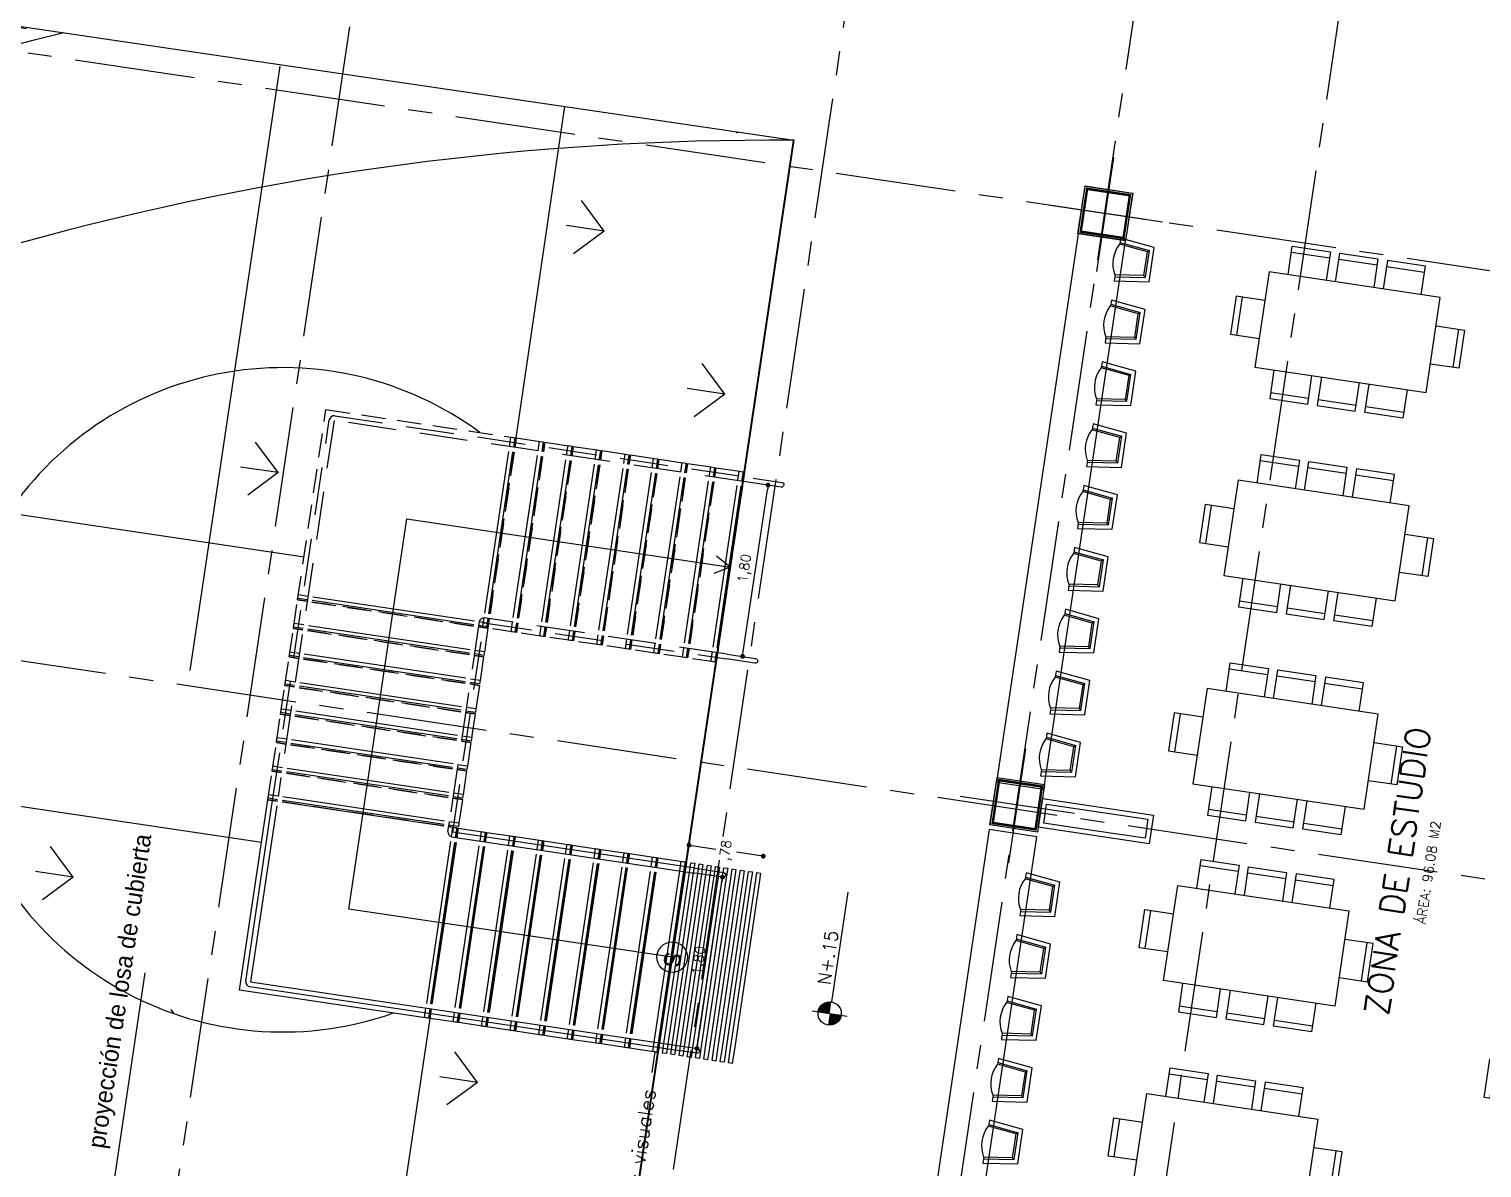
# Model space of a CAD drawing. Header units: millimetres. Extents: x 338 to 506, y 179 to 335.
# Drawn here: x 434.08 to 449.19, y 276.01 to 287.85 of the extents above; entities that cross this region are included whole.
import ezdxf
from ezdxf.enums import TextEntityAlignment as Align

# ---------------------------------------------------------------- set-up
doc = ezdxf.new("R2010")
doc.units = ezdxf.units.MM
for name, pattern in [('CENTER', [2, 1.25, -0.25, 0.25, -0.25]), ('CONTINUA', [0]), ('DASHED', [0.75, 0.5, -0.25]), ('DASHED2', [0.375, 0.25, -0.125]), ('HIDDEN', [0.375, 0.25, -0.125]), ('TRAZOS2', [9.525, 6.35, -3.175])]:
    doc.linetypes.add(name, pattern=pattern)
for name, color, linetype in [('COLUMNAS', 252, 'Continuous'), ('CUBIERTA', 254, 'Continuous'), ('EJES-COLUMNAS', 3, 'CENTER'), ('EJES_DE_COLUMNA', 255, 'DASHED2'), ('EQUIPAMENTO', 4, 'Continuous'), ('ESCALERA', 7, 'Continuous'), ('MUROS', 32, 'Continuous'), ('PISO', 253, 'Continuous'), ('PROYECCION', 160, 'HIDDEN'), ('REJAS', 151, 'Continuous'), ('TEXTO', 7, 'Continuous'), ('TEXTOS', 7, 'Continuous')]:
    doc.layers.add(name, color=color, linetype=linetype)
doc.styles.add('MTXPL_VERDANA_1', font='txt')
doc.styles.add('NOTAS', font='simplex.shx')
doc.styles.get("Standard").update_dxf_attribs({"font": 'ARIALUNI.ttf'})
doc.dimstyles.new('ROMANS', dxfattribs={"dimtxt": 0.1, "dimasz": 0.05, "dimexe": 0.04, "dimexo": 0.5, "dimgap": 0.05, "dimtad": 1, "dimtih": 1, "dimtoh": 1, "dimdec": 4, "dimzin": 5, "dimdsep": 46, "dimtxsty": 'Standard', "dimsah": 1, "dimcen": 0.05, "dimse1": 1, "dimse2": 1, "dimclrd": 7, "dimclre": 7, "dimclrt": 7, "dimadec": 0, "dimazin": 0, "dimtfac": 1, "dimtdec": 4, "dimtix": 1, "dimtmove": 2, "dimatfit": 3, "dimfxl": 1, "dimtolj": 1, "dimarcsym": 0})

# ---------------------------------------------------------------- blocks, each defined once
blk = doc.blocks.new('*X724')
at = {"color": 0}
for p, q in [((3.364, 4.875), (3.382, 4.875)), ((3.364, 4.86), (3.434, 4.86)), ((3.364, 4.845), (3.458, 4.845)), ((3.364, 4.83), (3.476, 4.83)), ((3.364, 4.815), (3.489, 4.815)), ((3.364, 4.8), (3.499, 4.8)), ((3.364, 4.785), (3.507, 4.785)), ((3.364, 4.77), (3.513, 4.77)), ((3.364, 4.755), (3.518, 4.755)), ((3.364, 4.74), (3.521, 4.74)), ((3.364, 4.725), (3.522, 4.725))]:
    blk.add_line(p, q, dxfattribs=at)
blk = doc.blocks.new('*X723')
at = {"color": 0}
for p, q in [((3.364, 4.875), (3.382, 4.875)), ((3.364, 4.86), (3.434, 4.86)), ((3.364, 4.845), (3.458, 4.845)), ((3.364, 4.83), (3.476, 4.83)), ((3.364, 4.815), (3.489, 4.815)), ((3.364, 4.8), (3.499, 4.8)), ((3.364, 4.785), (3.507, 4.785)), ((3.364, 4.77), (3.513, 4.77)), ((3.364, 4.755), (3.518, 4.755)), ((3.364, 4.74), (3.521, 4.74)), ((3.364, 4.725), (3.522, 4.725))]:
    blk.add_line(p, q, dxfattribs=at)
blk = doc.blocks.new('*X944')
at = {"color": 0}
for p, q in [((102.343, 66.003), (102.343, 66.398)), ((102.343, 66.003), (102.064, 66.282)), ((102.343, 66.003), (102.623, 66.282)), ((106.815, 64.512), (106.815, 64.908)), ((101.093, 64.753), (101.132, 64.792)), ((106.815, 64.512), (106.536, 64.792)), ((106.815, 64.512), (107.095, 64.792))]:
    blk.add_line(p, q, dxfattribs=at)
blk = doc.blocks.new('*U945')
at = {"layer": 'TEXTOS', "style": 'MTXPL_VERDANA_1'}
blk.add_text('proyección de losa de cubierta', height=0.18184, dxfattribs=at).set_placement((99.594, 65.261))
blk = doc.blocks.new('*X947')
at = {"color": 0}
for p, q in [((98.08, 61.74), (98.15, 61.81)), ((100.852, 61.531), (100.573, 61.81)), ((100.852, 61.531), (100.852, 61.926)), ((100.852, 61.531), (101.132, 61.81)), ((109.797, 61.531), (109.517, 61.81)), ((109.797, 61.531), (109.797, 61.926)), ((109.797, 61.531), (110.076, 61.81)), ((99.362, 60.04), (99.362, 60.435)), ((108.306, 60.04), (108.306, 60.435)), ((99.362, 60.04), (99.082, 60.32)), ((99.362, 60.04), (99.641, 60.32)), ((108.306, 60.04), (108.026, 60.32)), ((108.306, 60.04), (108.585, 60.32)), ((111.02, 60.307), (111.008, 60.32))]:
    blk.add_line(p, q, dxfattribs=at)
blk = doc.blocks.new('*U948')
at = {"style": 'NOTAS'}
blk.add_text('Guías visuales', height=0.15, dxfattribs=at).set_placement((99.615, 59.683))
blk = doc.blocks.new('_DOT')
at = {"color": 0, "linetype": 'ByBlock'}
blk.add_line((-0.5, 0), (-1, 0), dxfattribs=at)
at = {"color": 0, "linetype": 'ByBlock', "const_width": 0.5}
blk.add_lwpolyline([(-0.25, 0, 1), (0.25, 0, 1)], format="xyb", close=True, dxfattribs=at)
blk = doc.blocks.new('*U841')
at = {"color": 7, "style": 'NOTAS'}
blk.add_text(',78', height=0.1, dxfattribs=at).set_placement((2996.276, 1944.242))
blk = doc.blocks.new('*D840')
at = {"color": 7, "transparency": 16777216}
for p, q in [((2996.381, 1944.623), (2996.381, 1944.392)), ((2996.381, 1943.942), (2996.381, 1944.173))]:
    blk.add_line(p, q, dxfattribs=at)
at = {"layer": 'DEFPOINTS', "color": 0, "transparency": 16777216}
for p in [(2996.203, 1944.673), (2996.203, 1943.892), (2996.381, 1943.892)]:
    blk.add_point(p, dxfattribs=at)
at = {"color": 7, "transparency": 16777216, "xscale": 0.05, "yscale": 0.05, "zscale": 0.05}
for p, rotation in [((2996.381, 1944.673), 90), ((2996.381, 1943.892), 270)]:
    blk.add_blockref('_DOT', p, dxfattribs=dict(at, rotation=rotation))
at = {"transparency": 16777216}
blk.add_blockref('*U841', (0, 0), dxfattribs=at)
blk = doc.blocks.new('*U949')
at = {"layer": 'TEXTOS', "style": 'NOTAS'}
blk.add_text('s', height=0.23, rotation=180, dxfattribs=at).set_placement((102.496, 59.789))
blk = doc.blocks.new('*U797')
at = {"color": 7, "style": 'NOTAS'}
blk.add_text('1,80', height=0.1, dxfattribs=at).set_placement((2999.16, 1944.479))
blk = doc.blocks.new('*D796')
at = {"color": 7, "transparency": 16777216}
blk.add_line((2998.453, 1944.41), (3000.153, 1944.41), dxfattribs=at)
at = {"layer": 'DEFPOINTS', "color": 0, "transparency": 16777216}
for p in [(2998.403, 1944.391), (3000.203, 1944.41), (3000.203, 1944.391)]:
    blk.add_point(p, dxfattribs=at)
at = {"transparency": 16777216}
blk.add_blockref('*U797', (0, 0), dxfattribs=at)
at = {"color": 7, "transparency": 16777216, "xscale": 0.05, "yscale": 0.05, "zscale": 0.05, "rotation": 180}
blk.add_blockref('_DOT', (2998.403, 1944.41), dxfattribs=at)
at = {"color": 7, "transparency": 16777216, "xscale": 0.05, "yscale": 0.05, "zscale": 0.05}
blk.add_blockref('_DOT', (3000.203, 1944.41), dxfattribs=at)
blk = doc.blocks.new('*U843')
at = {"color": 7, "style": 'NOTAS'}
blk.add_text('1,80', height=0.1, dxfattribs=at).set_placement((2995.06, 1944.348))
blk = doc.blocks.new('*D842')
at = {"color": 7, "transparency": 16777216}
blk.add_line((2994.353, 1944.279), (2996.053, 1944.279), dxfattribs=at)
at = {"layer": 'DEFPOINTS', "color": 0, "transparency": 16777216}
for p in [(2994.303, 1944.279), (2996.103, 1944.279), (2996.103, 1944.279)]:
    blk.add_point(p, dxfattribs=at)
at = {"transparency": 16777216}
blk.add_blockref('*U843', (0, 0), dxfattribs=at)
at = {"color": 7, "transparency": 16777216, "xscale": 0.05, "yscale": 0.05, "zscale": 0.05, "rotation": 180}
blk.add_blockref('_DOT', (2994.303, 1944.279), dxfattribs=at)
at = {"color": 7, "transparency": 16777216, "xscale": 0.05, "yscale": 0.05, "zscale": 0.05}
blk.add_blockref('_DOT', (2996.103, 1944.279), dxfattribs=at)
blk = doc.blocks.new('MESA')
at = {"layer": 'EQUIPAMENTO'}
for p, q in [((-0.7, 0.737), (-0.3, 0.737)), ((-0.2, 0.737), (0.2, 0.737)), ((0.3, 0.737), (0.7, 0.737)), ((0.9, 0.5), (0.9, -0.5)), ((-1.137, -0.2), (-1.137, 0.2)), ((1.137, -0.2), (1.137, 0.2)), ((-0.7, -0.737), (-0.3, -0.737)), ((-0.2, -0.737), (0.2, -0.737)), ((0.3, -0.737), (0.7, -0.737))]:
    blk.add_line(p, q, dxfattribs=at)
for points in [[(-0.7, 0.5), (-0.7, 0.8), (-0.3, 0.8), (-0.3, 0.5)], [(-0.2, 0.5), (-0.2, 0.8), (0.2, 0.8), (0.2, 0.5)], [(0.7, 0.5), (0.7, 0.8), (0.3, 0.8), (0.3, 0.5)], [(0.9, -0.5), (-0.9, -0.5), (-0.9, 0.5), (0.9, 0.5)], [(-0.9, -0.2), (-1.2, -0.2), (-1.2, 0.2), (-0.9, 0.2)], [(0.9, -0.2), (1.2, -0.2), (1.2, 0.2), (0.9, 0.2)], [(-0.7, -0.5), (-0.7, -0.8), (-0.3, -0.8), (-0.3, -0.5)], [(-0.2, -0.5), (-0.2, -0.8), (0.2, -0.8), (0.2, -0.5)], [(0.7, -0.5), (0.7, -0.8), (0.3, -0.8), (0.3, -0.5)]]:
    blk.add_lwpolyline(points, dxfattribs=at)
blk = doc.blocks.new('COLUMNAS_V3_B9')
at = {"layer": 'COLUMNAS', "color": 6}
for points in [[(3074.413, 1926.357), (3074.413, 1925.857), (3073.913, 1925.857), (3073.913, 1926.357), (3074.413, 1926.357)], [(3080.627, 1926.357), (3080.627, 1925.857), (3080.127, 1925.857), (3080.127, 1926.357), (3080.627, 1926.357)]]:
    blk.add_lwpolyline(points, dxfattribs=at)
at = {"layer": 'COLUMNAS', "color": 6, "const_width": 0.025}
for points in [[(3073.938, 1925.882), (3073.938, 1926.332), (3074.388, 1926.332), (3074.388, 1925.882)], [(3080.151, 1925.882), (3080.151, 1926.332), (3080.601, 1926.332), (3080.601, 1925.882)]]:
    blk.add_lwpolyline(points, close=True, dxfattribs=at)
blk = doc.blocks.new('EJES_ESTRUCTURALES')
at = {"layer": 'EJES_DE_COLUMNA', "color": 9, "linetype": 'CENTER'}
for p, q in [((735.70507, 131.2663), (735.70507, 199.7363)), ((741.96581, 131.2663), (741.96581, 199.7363)), ((661.47768, 159.74297), (759.37077, 159.74297)), ((661.47768, 154.66228), (759.37077, 154.66627)), ((661.47768, 151.69228), (759.37077, 151.6963)), ((661.47768, 149.58228), (759.37077, 149.5863))]:
    blk.add_line(p, q, dxfattribs=at)
blk = doc.blocks.new('COLUMNAS')
at = {"layer": 'COLUMNAS', "color": 6}
for points in [[(-600.394, 175.771), (-600.394, 175.271), (-599.894, 175.271), (-599.894, 175.771), (-600.394, 175.771)], [(-594.18, 175.771), (-594.18, 175.271), (-593.68, 175.271), (-593.68, 175.771), (-594.18, 175.771)]]:
    blk.add_lwpolyline(points, dxfattribs=at)
at = {"layer": 'COLUMNAS', "color": 6, "const_width": 0.025}
for points in [[(-599.918, 175.296), (-599.918, 175.746), (-600.368, 175.746), (-600.368, 175.296)], [(-593.704, 175.296), (-593.704, 175.746), (-594.154, 175.746), (-594.154, 175.296)]]:
    blk.add_lwpolyline(points, close=True, dxfattribs=at)
at = {"layer": 'EJES-COLUMNAS'}
for p, q in [((-600.144, 176.121), (-600.144, 174.921)), ((-593.93, 176.121), (-593.93, 174.921)), ((-599.532, 175.521), (-600.732, 175.521)), ((-599.532, 175.521), (-600.732, 175.521)), ((-593.318, 175.521), (-594.518, 175.521)), ((-593.318, 175.521), (-594.518, 175.521))]:
    blk.add_line(p, q, dxfattribs=at)
blk = doc.blocks.new('A$C7152A42C')
for p, q in [((102.98668, 64.11826), (102.98668, 69.61835)), ((105.98668, 64.11826), (105.98668, 69.61835)), ((101.43668, 62.11826), (98.0795, 62.11545)), ((107.53668, 62.11826), (111.01723, 62.1241))]:
    blk.add_line(p, q)
at = {"linetype": 'DASHED'}
for p, q in [((107.43668, 64.01826), (103.48668, 64.01826)), ((107.43668, 59.61826), (107.43668, 64.01826)), ((103.38668, 62.16826), (105.58668, 62.16826)), ((105.58668, 62.16826), (105.58668, 59.61826))]:
    blk.add_line(p, q, dxfattribs=at)
for points in [[(101.53662, 64.06826), (103.43668, 64.06826)], [(101.48668, 59.61826), (101.48668, 59.61826), (101.48668, 64.01826)], [(103.38668, 64.01826), (101.53668, 64.01826), (101.53668, 59.81826), (101.53668, 59.66826)], [(103.33668, 62.17326), (103.33668, 59.61826)], [(103.38668, 62.21826), (103.48668, 62.21826)], [(103.38668, 59.61826), (103.38668, 62.16826)], [(101.43668, 59.75326), (101.22216, 59.75326)]]:
    blk.add_lwpolyline(points)
for points in [[(103.43668, 64.06826), (107.43675, 64.06826)], [(107.48668, 64.01826), (107.48668, 59.61826), (107.48668, 59.61826)], [(105.59168, 62.21826), (103.43668, 62.21826)], [(105.63668, 59.61826), (105.63668, 62.17326)]]:
    blk.add_lwpolyline(points, dxfattribs=at)
for points in [[(101.53668, 59.67156), (101.53668, 59.31826, -1), (101.48668, 59.31826), (101.48668, 59.61826)], [(103.38668, 59.61826), (103.38668, 59.31826, -1), (103.33668, 59.31826), (103.33668, 59.61826)], [(105.63668, 59.61826), (105.63668, 59.31826, -1), (105.58668, 59.31826), (105.58668, 59.61826)], [(107.48668, 59.61826), (107.48668, 59.31826, -1), (107.43668, 59.31826), (107.43668, 59.61826)]]:
    blk.add_lwpolyline(points, format="xyb")
for centre, radius, start, end in [((82.12756, 55.63801), 31.18038, 22.142294, 59.250018), ((82.12756, 55.63801), 29.18038, 8.037942, 39.982723), ((104.48668, 64.11826), 3.45256, 115.750959, 207.944411), ((104.48668, 64.11826), 3.45256, 332.055589, 64.249041), ((101.53981, 64.01514), 0.05322, 93.300249, 176.637005), ((107.43356, 64.01514), 0.05322, 3.362995, 86.699751), ((103.38975, 62.16514), 0.05322, 93.300249, 176.637005), ((105.58362, 62.16514), 0.05322, 3.362995, 86.699751)]:
    blk.add_arc(centre, radius, start, end)
at = {"layer": 'EQUIPAMENTO', "linetype": 'CONTINUA'}
for p, q in [((100.89714, 55.91073), (101.14661, 55.91073)), ((101.54713, 55.91073), (101.79661, 55.91073)), ((102.19713, 55.91073), (102.4466, 55.91073)), ((102.84713, 55.91073), (103.0966, 55.91073)), ((103.49712, 55.91073), (103.7466, 55.91073)), ((104.96595, 55.91073), (105.21543, 55.91073)), ((105.61595, 55.91073), (105.86542, 55.91073)), ((106.26595, 55.91073), (106.51542, 55.91073)), ((106.91594, 55.91073), (107.16542, 55.91073)), ((107.56594, 55.91073), (107.81542, 55.91073)), ((108.21594, 55.91073), (108.46541, 55.91073)), ((108.86594, 55.91073), (109.11541, 55.91073)), ((109.51593, 55.91073), (109.76541, 55.91073)), ((110.16593, 55.91073), (110.4154, 55.91073)), ((100.88125, 55.89273), (101.1625, 55.89273)), ((101.53124, 55.89273), (101.81249, 55.89273)), ((102.18124, 55.89273), (102.46249, 55.89273)), ((102.83124, 55.89273), (103.11249, 55.89273)), ((103.48124, 55.89273), (103.76249, 55.89273)), ((104.95007, 55.89273), (105.23132, 55.89273)), ((105.60006, 55.89273), (105.88131, 55.89273)), ((106.25006, 55.89273), (106.53131, 55.89273)), ((106.90006, 55.89273), (107.18131, 55.89273)), ((107.55005, 55.89273), (107.8313, 55.89273)), ((108.20005, 55.89273), (108.4813, 55.89273)), ((108.85005, 55.89273), (109.1313, 55.89273)), ((109.50004, 55.89273), (109.78129, 55.89273)), ((110.15004, 55.89273), (110.43129, 55.89273))]:
    blk.add_line(p, q, dxfattribs=at)
for points in [[(104.23412, 56.65272), (98.56987, 56.65272), (98.56987, 56.15272), (104.23412, 56.15272)], [(110.49487, 56.65272), (104.73412, 56.65272), (104.73412, 56.15272), (110.49487, 56.15272)]]:
    blk.add_lwpolyline(points, close=True, dxfattribs=at)
for points in [[(100.86001, 56.20773), (100.79687, 56.20773), (100.84188, 55.84771), (101.20187, 55.84771), (101.24687, 56.20773), (101.18373, 56.20773)], [(100.84188, 56.20773), (100.88125, 55.89273), (100.89714, 55.91073), (100.85974, 56.20996)], [(101.20187, 56.20773), (101.1625, 55.89273), (101.14661, 55.91073), (101.18401, 56.20996)], [(101.51001, 56.20773), (101.44687, 56.20773), (101.49187, 55.84771), (101.85187, 55.84771), (101.89687, 56.20773), (101.83373, 56.20773)], [(101.49187, 56.20773), (101.53124, 55.89273), (101.54713, 55.91073), (101.50973, 56.20996)], [(101.85187, 56.20773), (101.81249, 55.89273), (101.79661, 55.91073), (101.83401, 56.20996)], [(102.16001, 56.20773), (102.09687, 56.20773), (102.14187, 55.84771), (102.50186, 55.84771), (102.54686, 56.20773), (102.48373, 56.20773)], [(102.14187, 56.20773), (102.18124, 55.89273), (102.19713, 55.91073), (102.15973, 56.20996)], [(102.50186, 56.20773), (102.46249, 55.89273), (102.4466, 55.91073), (102.484, 56.20996)], [(102.81001, 56.20773), (102.74686, 56.20773), (102.79187, 55.84771), (103.15186, 55.84771), (103.19686, 56.20773), (103.13372, 56.20773)], [(102.79187, 56.20773), (102.83124, 55.89273), (102.84713, 55.91073), (102.80973, 56.20996)], [(103.15186, 56.20773), (103.11249, 55.89273), (103.0966, 55.91073), (103.134, 56.20996)], [(103.46, 56.20773), (103.39686, 56.20773), (103.44186, 55.84771), (103.80186, 55.84771), (103.84686, 56.20773), (103.78372, 56.20773)], [(103.44186, 56.20773), (103.48124, 55.89273), (103.49712, 55.91073), (103.45972, 56.20996)], [(103.80186, 56.20773), (103.76249, 55.89273), (103.7466, 55.91073), (103.784, 56.20996)], [(104.92883, 56.20773), (104.86569, 56.20773), (104.91069, 55.84771), (105.27069, 55.84771), (105.31569, 56.20773), (105.25255, 56.20773)], [(104.91069, 56.20773), (104.95007, 55.89273), (104.96595, 55.91073), (104.92855, 56.20996)], [(105.27069, 56.20773), (105.23132, 55.89273), (105.21543, 55.91073), (105.25283, 56.20996)], [(105.57883, 56.20773), (105.51569, 56.20773), (105.56069, 55.84771), (105.92068, 55.84771), (105.96569, 56.20773), (105.90255, 56.20773)], [(105.56069, 56.20773), (105.60006, 55.89273), (105.61595, 55.91073), (105.57855, 56.20996)], [(105.92068, 56.20773), (105.88131, 55.89273), (105.86542, 55.91073), (105.90282, 56.20996)], [(106.22883, 56.20773), (106.16569, 56.20773), (106.21069, 55.84771), (106.57068, 55.84771), (106.61568, 56.20773), (106.55255, 56.20773)], [(106.21069, 56.20773), (106.25006, 55.89273), (106.26595, 55.91073), (106.22855, 56.20996)], [(106.57068, 56.20773), (106.53131, 55.89273), (106.51542, 55.91073), (106.55282, 56.20996)], [(106.87882, 56.20773), (106.81568, 56.20773), (106.86068, 55.84771), (107.22068, 55.84771), (107.26568, 56.20773), (107.20254, 56.20773)], [(106.86068, 56.20773), (106.90006, 55.89273), (106.91594, 55.91073), (106.87855, 56.20996)], [(107.22068, 56.20773), (107.18131, 55.89273), (107.16542, 55.91073), (107.20282, 56.20996)], [(107.52882, 56.20773), (107.46568, 56.20773), (107.51068, 55.84771), (107.87067, 55.84771), (107.91568, 56.20773), (107.85254, 56.20773)], [(107.51068, 56.20773), (107.55005, 55.89273), (107.56594, 55.91073), (107.52854, 56.20996)], [(107.87067, 56.20773), (107.8313, 55.89273), (107.81542, 55.91073), (107.85281, 56.20996)], [(108.17882, 56.20773), (108.11568, 56.20773), (108.16068, 55.84771), (108.52067, 55.84771), (108.56567, 56.20773), (108.50254, 56.20773)], [(108.16068, 56.20773), (108.20005, 55.89273), (108.21594, 55.91073), (108.17854, 56.20996)], [(108.52067, 56.20773), (108.4813, 55.89273), (108.46541, 55.91073), (108.50281, 56.20996)], [(108.82881, 56.20773), (108.76567, 56.20773), (108.81068, 55.84771), (109.17067, 55.84771), (109.21567, 56.20773), (109.15253, 56.20773)], [(108.81068, 56.20773), (108.85005, 55.89273), (108.86594, 55.91073), (108.82854, 56.20996)], [(109.17067, 56.20773), (109.1313, 55.89273), (109.11541, 55.91073), (109.15281, 56.20996)], [(109.47881, 56.20773), (109.41567, 56.20773), (109.46067, 55.84771), (109.82067, 55.84771), (109.86567, 56.20773), (109.80253, 56.20773)], [(109.46067, 56.20773), (109.50004, 55.89273), (109.51593, 55.91073), (109.47853, 56.20996)], [(109.82067, 56.20773), (109.78129, 55.89273), (109.76541, 55.91073), (109.80281, 56.20996)], [(110.12881, 56.20773), (110.06567, 56.20773), (110.11067, 55.84771), (110.47066, 55.84771), (110.51566, 56.20773), (110.45253, 56.20773)], [(110.11067, 56.20773), (110.15004, 55.89273), (110.16593, 55.91073), (110.12853, 56.20996)], [(110.47066, 56.20773), (110.43129, 55.89273), (110.4154, 55.91073), (110.4528, 56.20996)]]:
    blk.add_lwpolyline(points, dxfattribs=at)
at = {"layer": 'EQUIPAMENTO'}
blk.add_lwpolyline([(104.33412, 54.98709), (104.33412, 56.15272), (104.63412, 56.15272), (104.63412, 54.98709)], close=True, dxfattribs=at)
blk.add_lwpolyline([(104.38412, 55.56991), (104.38412, 55.56991), (104.38412, 56.10272), (104.38412, 56.10272), (104.58412, 56.10272), (104.58412, 56.10272), (104.58412, 55.03709), (104.58412, 55.03709), (104.38412, 55.03709), (104.38412, 55.56991)], dxfattribs=at)
at = {"layer": 'EQUIPAMENTO', "linetype": 'CONTINUA'}
for centre in [(101.02187, 55.92399), (101.67187, 55.92399), (102.32187, 55.92399), (102.97186, 55.92399), (103.62186, 55.92399), (105.09069, 55.92399), (105.74069, 55.92399), (106.39068, 55.92399), (107.04068, 55.92399), (107.69068, 55.92399), (108.34068, 55.92399), (108.99067, 55.92399), (109.64067, 55.92399), (110.29067, 55.92399)]:
    blk.add_arc(centre, 0.32873, 60.446959, 119.553135, dxfattribs=at)
at = {"layer": 'ESCALERA'}
for points in [[(101.43668, 62.11826), (101.43668, 64.11826), (103.43668, 64.11826), (103.43668, 64.01826)], [(103.43668, 63.96826), (103.43668, 62.26826)], [(102.43668, 59.71928), (102.43668, 63.11928), (106.53668, 63.11928), (106.53668, 59.71928), (106.44444, 59.87866)], [(101.53668, 62.11826), (101.43668, 62.11826)], [(101.53668, 61.81826), (101.43668, 61.81826), (101.43668, 62.11826), (101.53668, 62.11826)], [(103.28668, 62.11826), (101.58668, 62.11826)], [(101.58668, 62.11826), (103.28668, 62.11826)], [(103.43668, 62.21826), (103.43668, 62.11826), (103.33668, 62.11826)], [(103.43668, 62.11826), (103.43668, 61.81826), (103.33668, 61.81826)], [(103.33668, 62.11826), (103.43668, 62.11826)], [(101.53668, 61.51826), (101.43668, 61.51826), (101.43668, 61.81826), (101.53668, 61.81826)], [(103.28668, 61.81826), (101.58668, 61.81826)], [(101.58668, 61.81826), (103.28668, 61.81826)], [(103.43668, 61.81826), (103.43668, 61.51826), (103.33668, 61.51826)], [(103.33668, 61.81826), (103.43668, 61.81826)], [(101.53668, 61.21826), (101.43668, 61.21826), (101.43668, 61.51826), (101.53668, 61.51826)], [(103.28668, 61.51826), (101.58668, 61.51826)], [(101.58668, 61.51826), (103.28668, 61.51826)], [(103.43668, 61.51826), (103.43668, 61.21826), (103.33668, 61.21826)], [(103.33668, 61.51826), (103.43668, 61.51826)], [(101.53668, 60.91826), (101.43668, 60.91826), (101.43668, 61.21826), (101.53668, 61.21826)], [(103.28668, 61.21826), (101.58668, 61.21826)], [(101.58668, 61.21826), (103.28668, 61.21826)], [(103.43668, 61.21826), (103.43668, 60.91826), (103.33668, 60.91826)], [(103.33668, 61.21826), (103.43668, 61.21826)], [(101.53668, 60.61826), (101.43668, 60.61826), (101.43668, 60.91826), (101.53668, 60.91826)], [(103.28668, 60.91826), (101.58668, 60.91826)], [(101.58668, 60.91826), (103.28668, 60.91826)], [(103.43668, 60.91826), (103.43668, 60.61826), (103.33668, 60.61826)], [(103.33668, 60.91826), (103.43668, 60.91826)], [(101.53668, 60.31826), (101.43668, 60.31826), (101.43668, 60.61826), (101.53668, 60.61826)], [(103.28668, 60.61826), (101.58668, 60.61826)], [(101.58668, 60.61826), (103.28668, 60.61826)], [(103.43668, 60.61826), (103.43668, 60.31826), (103.33668, 60.31826)], [(103.33668, 60.61826), (103.43668, 60.61826)], [(101.53668, 60.01826), (101.43668, 60.01826), (101.43668, 60.31826), (101.53668, 60.31826)], [(103.28668, 60.31826), (101.58668, 60.31826)], [(101.58668, 60.31826), (103.28668, 60.31826)], [(103.43668, 60.31826), (103.43668, 60.01826), (103.33668, 60.01826)], [(103.33668, 60.31826), (103.43668, 60.31826)], [(101.53668, 59.71826), (101.43668, 59.71826), (101.43668, 60.01826), (101.53668, 60.01826)], [(103.28668, 60.01826), (101.58668, 60.01826)], [(101.58668, 60.01826), (103.28668, 60.01826)], [(103.43668, 60.01826), (103.43668, 59.71826), (103.33668, 59.71826)], [(103.33668, 60.01826), (103.43668, 60.01826)], [(103.33668, 59.71826), (101.53668, 59.71826)]]:
    blk.add_lwpolyline(points, dxfattribs=at)
at = {"layer": 'ESCALERA', "linetype": 'HIDDEN'}
for points in [[(103.43668, 64.01826), (103.43668, 64.11826), (103.73668, 64.11826), (103.73668, 64.01826)], [(103.73668, 64.01826), (103.73668, 64.11826), (104.03668, 64.11826), (104.03668, 64.01826)], [(104.03668, 64.01826), (104.03668, 64.11826), (104.33668, 64.11826), (104.33668, 64.01826)], [(104.33668, 64.01826), (104.33668, 64.11826), (104.63668, 64.11826), (104.63668, 64.01826)], [(104.63668, 64.01826), (104.63668, 64.11826), (104.93668, 64.11826), (104.93668, 64.01826)], [(104.93668, 64.01826), (104.93668, 64.11826), (105.23668, 64.11826), (105.23668, 64.01826)], [(105.23668, 64.01826), (105.23668, 64.11826), (105.53668, 64.11826), (105.53668, 64.01826)], [(105.53668, 64.01826), (105.53668, 64.11826), (107.53668, 64.11826), (107.53668, 62.11826), (107.43668, 62.11826)], [(103.43668, 62.26826), (103.43668, 63.96826)], [(103.73668, 62.26826), (103.73668, 63.96826)], [(103.73668, 63.96826), (103.73668, 62.26826)], [(104.03668, 62.26826), (104.03668, 63.96826)], [(104.03668, 63.96826), (104.03668, 62.26826)], [(104.33668, 62.26826), (104.33668, 63.96826)], [(104.33668, 63.96826), (104.33668, 62.26826)], [(104.63668, 62.26826), (104.63668, 63.96826)], [(104.63668, 63.96826), (104.63668, 62.26826)], [(104.93668, 62.26826), (104.93668, 63.96826)], [(104.93668, 63.96826), (104.93668, 62.26826)], [(105.23668, 62.26826), (105.23668, 63.96826)], [(105.23668, 63.96826), (105.23668, 62.26826)], [(105.53668, 62.26826), (105.53668, 63.96826)], [(105.53668, 63.96826), (105.53668, 62.26826)], [(103.73668, 62.11826), (103.43668, 62.11826), (103.43668, 62.21826)], [(104.03668, 62.11826), (103.73668, 62.11826), (103.73668, 62.21826)], [(103.73668, 62.21826), (103.73668, 62.11826)], [(104.33668, 62.11826), (104.03668, 62.11826), (104.03668, 62.21826)], [(104.03668, 62.21826), (104.03668, 62.11826)], [(104.63668, 62.11826), (104.33668, 62.11826), (104.33668, 62.21826)], [(104.33668, 62.21826), (104.33668, 62.11826)], [(104.93668, 62.11826), (104.63668, 62.11826), (104.63668, 62.21826)], [(104.63668, 62.21826), (104.63668, 62.11826)], [(105.23668, 62.11826), (104.93668, 62.11826), (104.93668, 62.21826)], [(104.93668, 62.21826), (104.93668, 62.11826)], [(105.53668, 62.11826), (105.23668, 62.11826), (105.23668, 62.21826)], [(105.23668, 62.21826), (105.23668, 62.11826)], [(105.53668, 62.11826), (105.53668, 62.21826)], [(105.53668, 62.21826), (105.53668, 62.11826)], [(105.63668, 62.11826), (105.53668, 62.11826)], [(105.63668, 61.81826), (105.53668, 61.81826), (105.53668, 62.11826), (105.59168, 62.11826)], [(107.38668, 62.11826), (105.68668, 62.11826)], [(105.68668, 62.11826), (107.38668, 62.11826)], [(107.53668, 62.11826), (107.53668, 61.81826), (107.43668, 61.81826)], [(107.43668, 62.11826), (107.53668, 62.11826)], [(105.63668, 61.51826), (105.53668, 61.51826), (105.53668, 61.81826), (105.63668, 61.81826)], [(107.38668, 61.81826), (105.68668, 61.81826)], [(105.68668, 61.81826), (107.38668, 61.81826)], [(107.53668, 61.81826), (107.53668, 61.51826), (107.43668, 61.51826)], [(107.43668, 61.81826), (107.53668, 61.81826)], [(105.63668, 61.21826), (105.53668, 61.21826), (105.53668, 61.51826), (105.63668, 61.51826)], [(107.38668, 61.51826), (105.68668, 61.51826)], [(105.68668, 61.51826), (107.38668, 61.51826)], [(107.53668, 61.51826), (107.53668, 61.21826), (107.43668, 61.21826)], [(107.43668, 61.51826), (107.53668, 61.51826)], [(105.63668, 60.91826), (105.53668, 60.91826), (105.53668, 61.21826), (105.63668, 61.21826)], [(107.38668, 61.21826), (105.68668, 61.21826)], [(105.68668, 61.21826), (107.38668, 61.21826)], [(107.53668, 61.21826), (107.53668, 60.91826), (107.43668, 60.91826)], [(107.43668, 61.21826), (107.53668, 61.21826)], [(105.63668, 60.61826), (105.53668, 60.61826), (105.53668, 60.91826), (105.63668, 60.91826)], [(107.38668, 60.91826), (105.68668, 60.91826)], [(105.68668, 60.91826), (107.38668, 60.91826)], [(107.53668, 60.91826), (107.53668, 60.61826), (107.43668, 60.61826)], [(107.43668, 60.91826), (107.53668, 60.91826)], [(105.63668, 60.31826), (105.53668, 60.31826), (105.53668, 60.61826), (105.63668, 60.61826)], [(107.38668, 60.61826), (105.68668, 60.61826)], [(105.68668, 60.61826), (107.38668, 60.61826)], [(107.53668, 60.61826), (107.53668, 60.31826), (107.43668, 60.31826)], [(107.43668, 60.61826), (107.53668, 60.61826)], [(105.63668, 60.01826), (105.53668, 60.01826), (105.53668, 60.31826), (105.63668, 60.31826)], [(107.38668, 60.31826), (105.68668, 60.31826)], [(105.68668, 60.31826), (107.38668, 60.31826)], [(107.53668, 60.31826), (107.53668, 60.01826), (107.43668, 60.01826)], [(107.43668, 60.31826), (107.53668, 60.31826)], [(105.63668, 59.71826), (105.53668, 59.71826), (105.53668, 60.01826), (105.63668, 60.01826)], [(107.38668, 60.01826), (105.68668, 60.01826)], [(105.68668, 60.01826), (107.38668, 60.01826)], [(107.53668, 60.01826), (107.53668, 59.71826), (107.43668, 59.71826)], [(107.43668, 60.01826), (107.53668, 60.01826)], [(107.38668, 59.71826), (105.68668, 59.71826)]]:
    blk.add_lwpolyline(points, dxfattribs=at)
at = {"layer": 'ESCALERA', "color": 251}
for points in [[(103.45168, 64.01826), (103.45168, 64.11826), (103.49168, 64.11826), (103.49168, 64.01826)], [(103.75168, 64.01826), (103.75168, 64.11826), (103.79168, 64.11826), (103.79168, 64.01826)], [(104.05168, 64.01826), (104.05168, 64.11826), (104.09168, 64.11826), (104.09168, 64.01826)], [(104.35168, 64.01826), (104.35168, 64.11826), (104.39168, 64.11826), (104.39168, 64.01826)], [(104.65168, 64.01826), (104.65168, 64.11826), (104.69168, 64.11826), (104.69168, 64.01826)], [(104.95168, 64.01826), (104.95168, 64.11826), (104.99168, 64.11826), (104.99168, 64.01826)], [(105.25168, 64.01826), (105.25168, 64.11826), (105.29168, 64.11826), (105.29168, 64.01826)], [(105.55168, 64.01826), (105.55168, 64.11826), (105.59168, 64.11826), (105.59168, 64.01826)], [(103.45168, 62.26826), (103.45168, 63.96826)], [(103.49168, 63.96826), (103.49168, 62.26826)], [(103.75168, 62.26826), (103.75168, 63.96826)], [(103.79168, 63.96826), (103.79168, 62.26826)], [(104.05168, 62.26826), (104.05168, 63.96826)], [(104.09168, 63.96826), (104.09168, 62.26826)], [(104.35168, 62.26826), (104.35168, 63.96826)], [(104.39168, 63.96826), (104.39168, 62.26826)], [(104.65168, 62.26826), (104.65168, 63.96826)], [(104.69168, 63.96826), (104.69168, 62.26826)], [(104.95168, 62.26826), (104.95168, 63.96826)], [(104.99168, 63.96826), (104.99168, 62.26826)], [(105.25168, 62.26826), (105.25168, 63.96826)], [(105.29168, 63.96826), (105.29168, 62.26826)], [(105.55168, 62.26826), (105.55168, 63.96826)], [(105.59168, 63.96826), (105.59168, 62.26826)], [(101.53668, 62.13326), (101.43668, 62.13326), (101.43668, 62.17326), (101.53668, 62.17326)], [(101.58668, 62.17326), (103.28668, 62.17326)], [(103.28668, 62.13326), (101.58668, 62.13326)], [(103.33668, 62.17326), (103.43668, 62.17326), (103.43668, 62.13326)], [(103.43668, 62.13326), (103.43668, 62.13326), (103.33668, 62.13326)], [(103.45168, 62.11826), (103.45168, 62.11826), (103.45168, 62.21826)], [(103.49168, 62.21826), (103.49168, 62.11826), (103.45168, 62.11826)], [(103.75168, 62.11826), (103.75168, 62.11826), (103.75168, 62.21826)], [(103.79168, 62.21826), (103.79168, 62.11826), (103.75168, 62.11826)], [(104.05168, 62.11826), (104.05168, 62.11826), (104.05168, 62.21826)], [(104.09168, 62.21826), (104.09168, 62.11826), (104.05168, 62.11826)], [(104.35168, 62.11826), (104.35168, 62.11826), (104.35168, 62.21826)], [(104.39168, 62.21826), (104.39168, 62.11826), (104.35168, 62.11826)], [(104.65168, 62.11826), (104.65168, 62.11826), (104.65168, 62.21826)], [(104.69168, 62.21826), (104.69168, 62.11826), (104.65168, 62.11826)], [(104.95168, 62.11826), (104.95168, 62.11826), (104.95168, 62.21826)], [(104.99168, 62.21826), (104.99168, 62.11826), (104.95168, 62.11826)], [(105.25168, 62.11826), (105.25168, 62.11826), (105.25168, 62.21826)], [(105.29168, 62.21826), (105.29168, 62.11826), (105.25168, 62.11826)], [(105.63668, 62.13326), (105.53668, 62.13326), (105.53668, 62.17326), (105.63668, 62.17326)], [(105.55168, 62.11826), (105.55168, 62.11826), (105.55168, 62.21826)], [(105.59168, 62.21826), (105.59168, 62.11826), (105.55168, 62.11826)], [(105.68668, 62.17326), (107.38668, 62.17326)], [(107.38668, 62.13326), (105.68668, 62.13326)], [(107.43668, 62.17326), (107.53668, 62.17326), (107.53668, 62.13326)], [(107.53668, 62.13326), (107.53668, 62.13326), (107.43668, 62.13326)], [(101.53668, 61.83326), (101.43668, 61.83326), (101.43668, 61.87326), (101.53668, 61.87326)], [(101.58668, 61.87326), (103.28668, 61.87326)], [(103.28668, 61.83326), (101.58668, 61.83326)], [(103.33668, 61.87326), (103.43668, 61.87326), (103.43668, 61.83326)], [(103.43668, 61.83326), (103.43668, 61.83326), (103.33668, 61.83326)], [(105.63668, 61.83326), (105.53668, 61.83326), (105.53668, 61.87326), (105.63668, 61.87326)], [(105.68668, 61.87326), (107.38668, 61.87326)], [(107.38668, 61.83326), (105.68668, 61.83326)], [(107.43668, 61.87326), (107.53668, 61.87326), (107.53668, 61.83326)], [(107.53668, 61.83326), (107.53668, 61.83326), (107.43668, 61.83326)], [(101.53668, 61.53326), (101.43668, 61.53326), (101.43668, 61.57326), (101.53668, 61.57326)], [(101.58668, 61.57326), (103.28668, 61.57326)], [(103.28668, 61.53326), (101.58668, 61.53326)], [(103.33668, 61.57326), (103.43668, 61.57326), (103.43668, 61.53326)], [(103.43668, 61.53326), (103.43668, 61.53326), (103.33668, 61.53326)], [(105.63668, 61.53326), (105.53668, 61.53326), (105.53668, 61.57326), (105.63668, 61.57326)], [(105.68668, 61.57326), (107.38668, 61.57326)], [(107.38668, 61.53326), (105.68668, 61.53326)], [(107.43668, 61.57326), (107.53668, 61.57326), (107.53668, 61.53326)], [(107.53668, 61.53326), (107.53668, 61.53326), (107.43668, 61.53326)], [(101.53668, 61.23326), (101.43668, 61.23326), (101.43668, 61.27326), (101.53668, 61.27326)], [(101.58668, 61.27326), (103.28668, 61.27326)], [(103.28668, 61.23326), (101.58668, 61.23326)], [(103.33668, 61.27326), (103.43668, 61.27326), (103.43668, 61.23326)], [(103.43668, 61.23326), (103.43668, 61.23326), (103.33668, 61.23326)], [(105.63668, 61.23326), (105.53668, 61.23326), (105.53668, 61.27326), (105.63668, 61.27326)], [(105.68668, 61.27326), (107.38668, 61.27326)], [(107.38668, 61.23326), (105.68668, 61.23326)], [(107.43668, 61.27326), (107.53668, 61.27326), (107.53668, 61.23326)], [(107.53668, 61.23326), (107.53668, 61.23326), (107.43668, 61.23326)], [(101.53668, 60.93326), (101.43668, 60.93326), (101.43668, 60.97326), (101.53668, 60.97326)], [(101.58668, 60.97326), (103.28668, 60.97326)], [(103.28668, 60.93326), (101.58668, 60.93326)], [(103.33668, 60.97326), (103.43668, 60.97326), (103.43668, 60.93326)], [(103.43668, 60.93326), (103.43668, 60.93326), (103.33668, 60.93326)], [(105.63668, 60.93326), (105.53668, 60.93326), (105.53668, 60.97326), (105.63668, 60.97326)], [(105.68668, 60.97326), (107.38668, 60.97326)], [(107.38668, 60.93326), (105.68668, 60.93326)], [(107.43668, 60.97326), (107.53668, 60.97326), (107.53668, 60.93326)], [(107.53668, 60.93326), (107.53668, 60.93326), (107.43668, 60.93326)], [(101.53668, 60.63326), (101.43668, 60.63326), (101.43668, 60.67326), (101.53668, 60.67326)], [(101.58668, 60.67326), (103.28668, 60.67326)], [(103.28668, 60.63326), (101.58668, 60.63326)], [(103.33668, 60.67326), (103.43668, 60.67326), (103.43668, 60.63326)], [(103.43668, 60.63326), (103.43668, 60.63326), (103.33668, 60.63326)], [(105.63668, 60.63326), (105.53668, 60.63326), (105.53668, 60.67326), (105.63668, 60.67326)], [(105.68668, 60.67326), (107.38668, 60.67326)], [(107.38668, 60.63326), (105.68668, 60.63326)], [(107.43668, 60.67326), (107.53668, 60.67326), (107.53668, 60.63326)], [(107.53668, 60.63326), (107.53668, 60.63326), (107.43668, 60.63326)], [(101.53668, 60.33326), (101.43668, 60.33326), (101.43668, 60.37326), (101.53668, 60.37326)], [(101.58668, 60.37326), (103.28668, 60.37326)], [(103.28668, 60.33326), (101.58668, 60.33326)], [(103.33668, 60.37326), (103.43668, 60.37326), (103.43668, 60.33326)], [(103.43668, 60.33326), (103.43668, 60.33326), (103.33668, 60.33326)], [(105.63668, 60.33326), (105.53668, 60.33326), (105.53668, 60.37326), (105.63668, 60.37326)], [(105.68668, 60.37326), (107.38668, 60.37326)], [(107.38668, 60.33326), (105.68668, 60.33326)], [(107.43668, 60.37326), (107.53668, 60.37326), (107.53668, 60.33326)], [(107.53668, 60.33326), (107.53668, 60.33326), (107.43668, 60.33326)], [(101.53668, 60.03326), (101.43668, 60.03326), (101.43668, 60.07326), (101.53668, 60.07326)], [(101.58668, 60.07326), (103.28668, 60.07326)], [(103.28668, 60.03326), (101.58668, 60.03326)], [(103.33668, 60.07326), (103.43668, 60.07326), (103.43668, 60.03326)], [(103.43668, 60.03326), (103.43668, 60.03326), (103.33668, 60.03326)], [(105.63668, 60.03326), (105.53668, 60.03326), (105.53668, 60.07326), (105.63668, 60.07326)], [(105.68668, 60.07326), (107.38668, 60.07326)], [(107.38668, 60.03326), (105.68668, 60.03326)], [(107.43668, 60.07326), (107.53668, 60.07326), (107.53668, 60.03326)], [(107.53668, 60.03326), (107.53668, 60.03326), (107.43668, 60.03326)], [(101.53668, 59.73326), (101.43668, 59.73326), (101.43668, 59.77326), (101.53668, 59.77326)], [(101.53668, 59.77326), (103.33668, 59.77326)], [(103.33668, 59.73326), (101.53668, 59.73326)], [(103.33668, 59.77326), (103.43668, 59.77326), (103.43668, 59.73326)], [(103.43668, 59.73326), (103.43668, 59.73326), (103.33668, 59.73326)], [(105.63668, 59.73326), (105.53668, 59.73326), (105.53668, 59.77326), (105.63668, 59.77326)], [(105.68668, 59.77326), (107.38668, 59.77326)], [(107.38668, 59.73326), (105.68668, 59.73326)], [(107.43668, 59.77326), (107.53668, 59.77326), (107.53668, 59.73326)], [(107.53668, 59.73326), (107.53668, 59.73326), (107.43668, 59.73326)], [(101.53668, 59.63156), (101.43668, 59.63156), (101.43668, 59.67156), (101.53668, 59.67156)], [(101.53668, 59.54485), (101.43668, 59.54485), (101.43668, 59.58485), (101.53668, 59.58485)], [(103.33668, 59.63156), (101.48668, 59.63156)], [(103.33668, 59.54485), (101.48668, 59.54485)], [(101.53668, 59.67156), (103.33668, 59.67156)], [(101.53668, 59.58485), (103.33668, 59.58485)], [(103.33668, 59.67156), (103.43668, 59.67156), (103.43668, 59.63156)], [(103.43668, 59.63156), (103.43668, 59.63156), (103.33668, 59.63156)], [(103.33668, 59.58485), (103.43668, 59.58485), (103.43668, 59.54485)], [(103.43668, 59.54485), (103.43668, 59.54485), (103.33668, 59.54485)], [(101.53668, 59.45815), (101.43668, 59.45815), (101.43668, 59.49815), (101.53668, 59.49815)], [(101.53668, 59.37144), (101.43668, 59.37144), (101.43668, 59.41144), (101.53668, 59.41144)], [(101.53668, 59.49815), (103.33668, 59.49815)], [(103.33668, 59.45815), (101.53668, 59.45815)], [(101.53668, 59.41144), (103.33668, 59.41144)], [(103.33668, 59.49815), (103.43668, 59.49815), (103.43668, 59.45815)], [(103.43668, 59.45815), (103.43668, 59.45815), (103.33668, 59.45815)], [(103.33668, 59.41144), (103.43668, 59.41144), (103.43668, 59.37144)], [(101.58668, 59.28474), (101.43668, 59.28474), (101.43668, 59.32474), (101.53668, 59.32474)], [(101.58668, 59.19803), (101.43668, 59.19803), (101.43668, 59.23803), (101.58668, 59.23803)], [(103.33668, 59.37144), (101.53668, 59.37144)], [(101.53668, 59.32474), (103.33668, 59.32474)], [(103.33668, 59.28474), (101.58668, 59.28474)], [(101.58668, 59.23803), (103.33668, 59.23803)], [(103.43668, 59.37144), (103.43668, 59.37144), (103.33668, 59.37144)], [(103.33668, 59.32474), (103.43668, 59.32474), (103.43668, 59.28474)], [(103.43668, 59.28474), (103.43668, 59.28474), (103.33668, 59.28474)], [(103.33668, 59.23803), (103.43668, 59.23803), (103.43668, 59.19803)], [(101.58668, 59.11133), (101.43668, 59.11133), (101.43668, 59.15133), (101.58668, 59.15133)], [(103.33668, 59.19803), (101.58668, 59.19803)], [(101.58668, 59.15133), (103.33668, 59.15133)], [(103.33668, 59.11133), (101.58668, 59.11133)], [(103.43668, 59.19803), (103.43668, 59.19803), (103.33668, 59.19803)], [(103.33668, 59.15133), (103.43668, 59.15133), (103.43668, 59.11133)], [(103.43668, 59.11133), (103.43668, 59.11133), (103.33668, 59.11133)], [(101.58668, 59.02462), (101.43668, 59.02462), (101.43668, 59.06462), (101.58668, 59.06462)], [(101.58668, 58.93792), (101.43668, 58.93792), (101.43668, 58.97792), (101.58668, 58.97792)], [(101.58668, 59.06462), (103.33668, 59.06462)], [(103.33668, 59.02462), (101.58668, 59.02462)], [(101.58668, 58.97792), (103.33668, 58.97792)], [(103.33668, 58.93792), (101.58668, 58.93792)], [(103.33668, 59.06462), (103.43668, 59.06462), (103.43668, 59.02462)], [(103.43668, 59.02462), (103.43668, 59.02462), (103.33668, 59.02462)], [(103.33668, 58.97792), (103.43668, 58.97792), (103.43668, 58.93792)], [(103.43668, 58.93792), (103.43668, 58.93792), (103.33668, 58.93792)]]:
    blk.add_lwpolyline(points, dxfattribs=at)
at = {"layer": 'PISO'}
blk.add_lwpolyline([(105.98412, 89.55784), (110.97126, 89.55784), (111.02126, 59.71826), (98.08151, 59.71826), (98.05651, 89.55784), (102.98412, 89.55784)], dxfattribs=at)
at = {"layer": 'PROYECCION', "linetype": 'TRAZOS2'}
blk.add_lwpolyline([(98.06987, 83.65779), (110.99487, 83.65784), (110.99487, 65.11826), (98.06987, 65.11822)], close=True, dxfattribs=at)
at = {"layer": 'REJAS'}
blk.add_lwpolyline([(98.08151, 59.63189), (98.08143, 59.72149), (110.99506, 59.72232), (111.02126, 59.72232)], dxfattribs=at)
at = {"layer": 'TEXTOS'}
for p, q in [((106.53668, 59.71928), (106.62893, 59.87866)), ((102.09956, 58.19559), (102.09956, 57.83087)), ((103.3744, 58.01323), (102.22055, 58.01323)), ((103.3744, 58.01323), (102.22055, 58.01323))]:
    blk.add_line(p, q, dxfattribs=at)
for centre, radius in [((102.43668, 59.71928), 0.15888), ((102.09956, 58.01323), 0.12099)]:
    blk.add_circle(centre, radius, dxfattribs=at)
at = {"color": 18}
blk.add_blockref('COLUMNAS_V3_B9', (-2969.6298, -1869.70381), dxfattribs=at)
for name, p in [('*U945', (0, 0)), ('*U948', (0, 0)), ('*U949', (0, 0)), ('MESA', (102.93959, 50.35486))]:
    blk.add_blockref(name, p)
at = {"rotation": 270}
for p in [(101.26116, 53.72947), (103.45021, 53.72947)]:
    blk.add_blockref('MESA', p, dxfattribs=at)
at = {"xscale": -1, "rotation": 90}
for p in [(105.51804, 53.72947), (107.70709, 53.72947), (109.89615, 53.72947)]:
    blk.add_blockref('MESA', p, dxfattribs=at)
at = {"layer": 'CUBIERTA', "xscale": -1}
blk.add_blockref('COLUMNAS', (-489.39632, -119.11823), dxfattribs=at)
at = {"layer": 'EJES_DE_COLUMNA'}
blk.add_blockref('EJES_ESTRUCTURALES', (-631.22088, -95.28525), dxfattribs=at)
at = {"layer": 'PISO', "color": 8, "linetype": 'Continuous'}
for name in ['*X944', '*X947']:
    blk.add_blockref(name, (0, 0), dxfattribs=at)
at = {"layer": 'TEXTOS', "xscale": 0.767097312254375, "yscale": 0.767097312254375, "zscale": 0.767097312254375}
blk.add_blockref('*X724', (99.51873, 54.39383), dxfattribs=at)
at = {"layer": 'TEXTOS', "xscale": 0.767097312254375, "yscale": 0.767097312254375, "zscale": 0.767097312254375, "rotation": 180}
blk.add_blockref('*X723', (104.68039, 61.63262), dxfattribs=at)
at = {"layer": 'TEXTO', "style": 'NOTAS'}
blk.add_text('N+.15', height=0.135018, dxfattribs=at).set_placement((102.67213, 58.11672), align=Align.MIDDLE_CENTER)
blk.add_text('N+.15', height=0.135018, rotation=360, dxfattribs=at).set_placement((102.67213, 58.11672), align=Align.MIDDLE_CENTER)
at = {"layer": 'TEXTOS', "color": 5, "style": 'NOTAS'}
for s, height, p in [('ZONA DE ESTUDIO', 0.25, (104.43457, 52.5144)), ('ÁREA: 96.08 M2', 0.1, (104.46737, 52.12163))]:
    blk.add_text(s, height=height, dxfattribs=at).set_placement(p, align=Align.TOP_CENTER)
dim = blk.add_linear_dim(base=(103.61477, 58.93792), p1=(103.43668, 59.71826), p2=(103.43668, 58.93792), angle=90, dimstyle='ROMANS')
dim.commit()
dim.dimension.update_dxf_attribs({"geometry": '*D840', "text_midpoint": (103.61477, 59.32809), "insert": (-2892.7659, -1884.95455)})
for base, p1, p2, picture, middle in [((107.43668, 59.45561), (105.63668, 59.43632), (107.43668, 59.43632), '*D796', (106.53668, 59.56513)), ((103.33668, 59.32474), (101.53668, 59.32474), (103.33668, 59.32474), '*D842', (102.43668, 59.43426))]:
    dim = blk.add_linear_dim(base=base, p1=p1, p2=p2, dimstyle='ROMANS')
    dim.commit()
    dim.dimension.update_dxf_attribs({"geometry": picture, "text_midpoint": middle, "insert": (-2892.7659, -1884.95455)})

msp = doc.modelspace()

# ---------------------------------------------------------------- block references
at = {"layer": 'MUROS', "color": 32, "rotation": 81.53046525965426}
msp.add_blockref('A$C7152A42C', (484.748, 168.084), dxfattribs=at)

doc.saveas('drawing.dxf')
